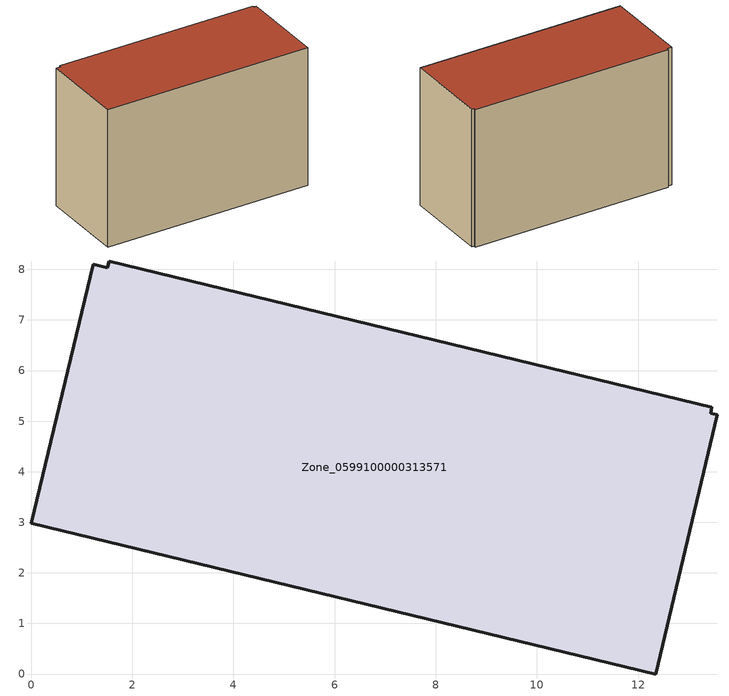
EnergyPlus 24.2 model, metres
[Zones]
Zone_0599100000313571
 floor ground (C_G): 13.46,5.28 13.43,5.16 13.57,5.13 12.35,0 0,2.98 1.23,8.1 1.51,8.03 1.55,8.17 z0
 wall outside (C_F): 13.46,5.28 1.55,8.17 1.51,8.03 1.23,8.1 0,2.98 12.35,0 13.57,5.13 13.43,5.16 13.46,5.28 z0:8.56
 roof outside (C_R): 13.43,5.16 13.46,5.28 1.55,8.17 1.51,8.03 1.23,8.1 0,2.98 12.35,0 13.57,5.13 z8.56
[BUILDING]
Pand.0599100000313571: North Axis=0; Terrain=City; Loads Convergence Tolerance Value=0.04; Temperature Convergence Tolerance Value=0.4; Solar Distribution=FullExterior; Maximum Number of Warmup Days=25; Minimum Number of Warmup Days=1
[Site:Location]
Rotterdam.The.Hague.AP_ZH_NLD Design_Conditions: Latitude=51.96; Longitude=4.45; Time Zone=1; Elevation=-4.5
[SITE:GROUNDTEMPERATURE:BUILDINGSURFACE]
18, 18, 18, 18, 18, 18, 18, 18, 18, 18, 18, 18
[MATERIAL] Thermal Absorptance=0.9; Solar Absorptance=0.7; Visible Absorptance=0.7
Name | Roughness | Thickness | Conductivity | Density | Specific Heat
G.TI.1992-2005 | MediumSmooth | 0.15 | 0.06 | 540 | 1210
F.TI.1992-2005 | Rough | 0.3 | 0.12 | 1920 | 840
R.TI.1992-2005 | MediumRough | 0.2 | 0.08 | 1500 | 1000
[CONSTRUCTION]
C_G: G.TI.1992-2005
C_F: F.TI.1992-2005
C_R: R.TI.1992-2005
[ZONE]
Zone_0599100000313571: Type=1; Multiplier=1; Ceiling Height=Autocalculate; Volume=Autocalculate; Floor Area=autocalculate; Part of Total Floor Area=Yes
[ZONEINFILTRATION:DESIGNFLOWRATE]
Infil_Zone_0599100000313571: Zone or ZoneList or Space or SpaceList=Zone_0599100000313571; Schedule=AlwaysOn; Design Flow Rate Calculation Method=Flow/Area; Flow Rate per Floor Area=0.0015; Constant Term Coefficient=1; Temperature Term Coefficient=0; Velocity Term Coefficient=0; Velocity Squared Term Coefficient=0
[HVACTEMPLATE:ZONE:IDEALLOADSAIRSYSTEM]
Zone_0599100000313571: Maximum Heating Supply Air Temperature=50; Minimum Cooling Supply Air Temperature=13; Maximum Heating Supply Air Humidity Ratio=0.0156; Minimum Cooling Supply Air Humidity Ratio=0.0077; Heating Limit=NoLimit; Cooling Limit=NoLimit; Dehumidification Control Type=ConstantSensibleHeatRatio; Cooling Sensible Heat Ratio=0.7; Dehumidification Setpoint=60; Humidification Control Type=None; Humidification Setpoint=30; Outdoor Air Method=None; Outdoor Air Flow Rate per Person=0.00944; Outdoor Air Flow Rate per Zone Floor Area=0; Outdoor Air Flow Rate per Zone=0; Demand Controlled Ventilation Type=None; Outdoor Air Economizer Type=NoEconomizer; Heat Recovery Type=None; Sensible Heat Recovery Effectiveness=0.7; Latent Heat Recovery Effectiveness=0.65
[ZONECONTROL:THERMOSTAT]
ThermostatControl_Zone_0599100000313571: Zone or ZoneList=Zone_0599100000313571; Control Type Schedule=DualSetpointControlType; Control 1=Thermostat_Zone_0599100000313571; Temperature Difference Between Cutout And Setpoint=0
[THERMOSTATSETPOINT:DUALSETPOINT]
Thermostat_Zone_0599100000313571: Heating Setpoint Temperature Schedule=HeatingSetpoint_Zone_0599100000313571; Cooling Setpoint Temperature Schedule=CoolingSetpoint_Zone_0599100000313571
[SCHEDULE:COMPACT]
HeatingSetpoint_Zone_0599100000313571: Through: 12/31, For: AllDays, Until: 24:00, 21
CoolingSetpoint_Zone_0599100000313571: Through: 12/31, For: AllDays, Until: 24:00, 24
DualSetpointControlType: Through: 12/31, For: AllDays, Until: 24:00, 4
AlwaysOn: Through: 12/31, For: AllDays, Until: 24:00, 1
